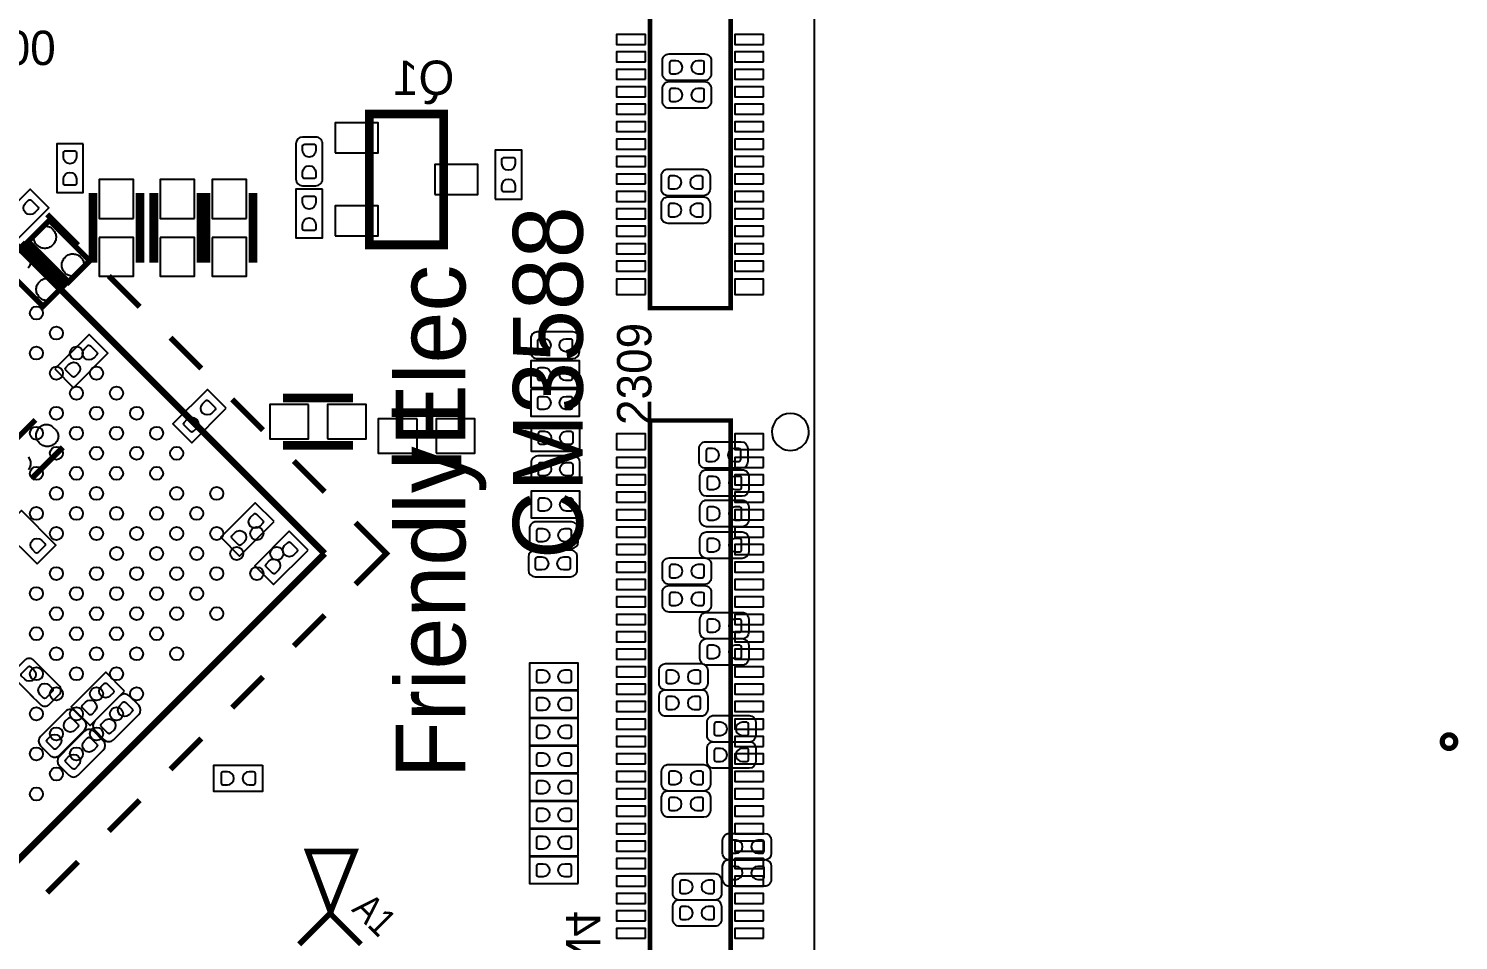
# Model space of a CAD drawing. Extents: x 0 to 69.8, y 0 to 65.
# Drawn here: x 36.97 to 69.77, y 22.01 to 42.92 of the extents above; entities that cross this region are included whole.
import ezdxf

# ---------------------------------------------------------------- set-up
doc = ezdxf.new("R2010")
doc.units = 0
for name, color, linetype in [('BG_OUTLINE', 254, 'CONTINUOUS'), ('PG_SILKSCREEN_BOTTOM', 12, 'CONTINUOUS'), ('PG_SILKSCREEN_TOP', 254, 'CONTINUOUS'), ('PIN_BOTTOM', 1, 'CONTINUOUS'), ('PIN_TOP', 110, 'CONTINUOUS')]:
    doc.layers.add(name, color=color, linetype=linetype)

msp = doc.modelspace()

# ---------------------------------------------------------------- linework, layer by layer
at = {"layer": 'BG_OUTLINE'}
msp.add_lwpolyline([(2.999994, 0), (51.999998, 0, 0.414213), (54.999992, 2.999994), (54.999992, 62.000003, 0.414213), (51.999998, 64.999997), (2.999994, 64.999997, 0.414213), (0, 62.000003), (0, 2.999994, 0.414212)], format="xyb", close=True, dxfattribs=at)
at = {"layer": 'PG_SILKSCREEN_BOTTOM'}
for points, const_width in [([(51.224993, 58.034606), (51.224993, 36.514608), (53.075002, 36.514608), (53.075002, 58.034606), (51.224993, 58.034606)], 0.1), ([(46.490204, 37.964999), (46.490204, 40.964993), (44.790182, 40.964993), (44.790182, 37.964999), (46.490204, 37.964999)], 0.2), ([(38.448996, 37.554002), (38.448996, 39.153998)], 0.2), ([(39.529004, 37.554002), (39.529004, 39.153998)], 0.2), ([(39.845996, 37.554002), (39.845996, 39.153998)], 0.2), ([(40.926004, 37.554002), (40.926004, 39.153998)], 0.2), ([(41.039796, 37.554002), (41.039796, 39.153998)], 0.2), ([(42.119804, 37.554002), (42.119804, 39.153998)], 0.2), ([(38.375311, 37.600687), (37.448998, 38.526999), (36.961801, 38.039802), (37.888113, 37.113489), (38.375311, 37.600687)], 0.127), ([(36.376864, 37.481739), (37.303202, 36.555401), (37.790399, 37.042598), (36.864061, 37.968936), (36.376864, 37.481739)], 0.127), ([(44.411798, 34.449004), (42.811802, 34.449004)], 0.2), ([(45.301002, 34.118804), (46.901024, 34.118804)], 0.2), ([(37.128907, 33.947532), (36.410468, 33.229093)], 0.127), ([(51.224993, 33.934603), (51.224993, 12.414606), (53.075002, 12.414606), (53.075002, 33.934603), (51.224993, 33.934603)], 0.1), ([(44.411798, 33.368996), (42.811802, 33.368996)], 0.2), ([(37.039093, 32.600468), (37.757532, 33.318907)], 0.127), ([(45.301002, 33.038796), (46.901024, 33.038796)], 0.2)]:
    msp.add_lwpolyline(points, dxfattribs=dict(at, const_width=const_width))
for points in [[(43.1038, 39.8018), (43.1038, 39.4716, 0.414195), (43.2562, 39.3192), (43.561, 39.3192, 0.414214), (43.7134, 39.4716), (43.7134, 40.2844, 0.414232), (43.561, 40.4368), (43.2562, 40.4368, 0.414213), (43.1038, 40.2844), (43.1038, 39.7002)], [(49.1236, 35.3568), (49.4538, 35.3568, 0.414204), (49.6062, 35.5092), (49.6062, 35.814, 0.414212), (49.4538, 35.9664), (48.641, 35.9664, 0.414223), (48.4886, 35.814), (48.4886, 35.5092, 0.414215), (48.641, 35.3568), (49.2252, 35.3568)], [(49.135462, 32.514134), (49.465662, 32.514134, 0.414213), (49.618062, 32.666534), (49.618062, 32.971334, 0.414194), (49.465662, 33.123734), (48.652862, 33.123734, 0.414214), (48.500462, 32.971334), (48.500462, 32.666534, 0.414233), (48.652862, 32.514134), (49.237062, 32.514134)], [(49.097006, 31.001995), (49.427206, 31.001995, 0.4142), (49.579606, 31.154395), (49.579606, 31.459195, 0.414212), (49.427206, 31.611595), (48.614406, 31.611595, 0.414227), (48.462006, 31.459195), (48.462006, 31.154395, 0.414216), (48.614406, 31.001995), (49.198606, 31.001995)], [(49.0728, 30.353), (49.403, 30.353, 0.414227), (49.5554, 30.5054), (49.5554, 30.8102, 0.414223), (49.403, 30.9626), (48.5902, 30.9626, 0.4142), (48.4378, 30.8102), (48.4378, 30.5054, 0.414204), (48.5902, 30.353), (49.1744, 30.353)], [(37.005412, 27.661794), (37.238788, 27.428292, 0.414329), (37.454408, 27.428292), (37.669902, 27.643811, 0.414217), (37.669902, 27.859406), (37.095201, 28.434106, 0.414348), (36.879606, 28.434106), (36.664113, 28.218613, 0.414287), (36.664113, 28.003094), (37.077193, 27.589988)], [(39.2652, 26.956588), (39.498702, 27.19009, 0.414166), (39.498702, 27.405609), (39.283208, 27.621103, 0.414391), (39.067588, 27.621103), (38.492913, 27.046403, 0.414189), (38.492913, 26.830909), (38.708406, 26.61539, 0.414286), (38.9239, 26.61539), (39.337005, 27.028394)], [(37.481789, 26.92461), (37.248313, 26.691107, 0.414192), (37.248313, 26.475588), (37.463806, 26.260095, 0.414341), (37.679401, 26.260095), (38.254102, 26.834795, 0.414163), (38.254102, 27.050289), (38.038608, 27.265808, 0.41437), (37.823089, 27.265808), (37.410009, 26.852804)], [(37.913589, 26.46741), (37.680113, 26.233907, 0.414192), (37.680113, 26.018388), (37.895606, 25.802895, 0.414341), (38.111201, 25.802895), (38.685902, 26.377595, 0.414163), (38.685902, 26.593089), (38.470408, 26.808608, 0.41437), (38.254889, 26.808608), (37.841809, 26.395604)]]:
    msp.add_lwpolyline(points, format="xyb", dxfattribs=at)
for points in [[(38.227, 40.2844), (37.6174, 40.2844), (37.6174, 39.1668), (38.227, 39.1668), (38.227, 40.2844)], [(47.6758, 39.0144), (48.2854, 39.0144), (48.2854, 40.132), (47.6758, 40.132), (47.6758, 39.0144)], [(36.219333, 38.453797), (36.650397, 38.022733), (37.440667, 38.813003), (37.009603, 39.244067), (36.219333, 38.453797)], [(43.7134, 39.243), (43.1038, 39.243), (43.1038, 38.1254), (43.7134, 38.1254), (43.7134, 39.243)], [(37.57229, 35.117608), (38.003404, 34.686494), (38.793699, 35.47679), (38.362611, 35.907904), (37.57229, 35.117608)], [(49.6062, 34.6964), (49.6062, 35.306), (48.4886, 35.306), (48.4886, 34.6964), (49.6062, 34.6964)], [(41.504743, 34.215578), (41.073654, 34.646692), (40.283333, 33.856397), (40.714447, 33.425282), (41.504743, 34.215578)], [(48.490454, 34.64372), (48.490454, 34.03412), (49.608054, 34.03412), (49.608054, 34.64372), (48.490454, 34.64372)], [(48.500462, 33.843722), (48.500462, 33.234122), (49.618062, 33.234122), (49.618062, 33.843722), (48.500462, 33.843722)], [(49.618062, 31.704128), (49.618062, 32.313728), (48.500462, 32.313728), (48.500462, 31.704128), (49.618062, 31.704128)], [(37.168811, 30.647894), (37.599899, 31.079008), (36.809604, 31.869202), (36.378591, 31.43819), (37.168811, 30.647894)], [(42.603699, 31.61599), (42.172611, 32.047104), (41.38229, 31.256808), (41.813404, 30.825694), (42.603699, 31.61599)], [(43.384292, 30.964378), (42.953203, 31.395492), (42.162882, 30.605197), (42.593997, 30.174082), (43.384292, 30.964378)], [(49.5808, 27.7622), (49.5808, 28.3718), (48.4632, 28.3718), (48.4632, 27.7622), (49.5808, 27.7622)], [(39.174699, 27.72979), (38.743712, 28.160904), (37.953391, 27.370608), (38.384404, 26.939494), (39.174699, 27.72979)], [(49.5808, 27.1272), (49.5808, 27.7368), (48.4632, 27.7368), (48.4632, 27.1272), (49.5808, 27.1272)], [(49.5808, 26.4922), (49.5808, 27.1018), (48.4632, 27.1018), (48.4632, 26.4922), (49.5808, 26.4922)], [(49.5808, 25.8572), (49.5808, 26.4668), (48.4632, 26.4668), (48.4632, 25.8572), (49.5808, 25.8572)], [(49.5808, 25.2222), (49.5808, 25.8318), (48.4632, 25.8318), (48.4632, 25.2222), (49.5808, 25.2222)], [(49.5808, 24.5872), (49.5808, 25.1968), (48.4632, 25.1968), (48.4632, 24.5872), (49.5808, 24.5872)], [(49.5808, 23.9522), (49.5808, 24.5618), (48.4632, 24.5618), (48.4632, 23.9522), (49.5808, 23.9522)], [(49.5808, 23.3172), (49.5808, 23.9268), (48.4632, 23.9268), (48.4632, 23.3172), (49.5808, 23.3172)]]:
    msp.add_lwpolyline(points, dxfattribs=at)
msp.add_lwpolyline([(54.869309, 33.674609, 1), (54.020691, 33.674591, 1)], format="xyb", close=True, dxfattribs=at)
at = {"layer": 'PG_SILKSCREEN_BOTTOM', "const_width": 0.119888}
msp.add_lwpolyline([(69.705804, 26.571397, 1.000023), (69.394756, 26.571448, 0.999977), (69.705804, 26.571397)], format="xyb", dxfattribs=at)
at = {"layer": 'PG_SILKSCREEN_TOP'}
for points, const_width in [([(27.499996, 47.149004), (43.763413, 30.885511)], 0.150089), ([(38.106604, 37.956592), (37.399493, 38.663702)], 0.127), ([(39.5208, 36.542396), (38.813689, 37.249506)], 0.127), ([(40.934996, 35.1282), (40.22791, 35.835311)], 0.127), ([(42.349191, 33.713903), (41.642106, 34.421089)], 0.127), ([(43.763413, 32.299707), (43.056302, 33.006792)], 0.127), ([(44.470498, 31.592596), (45.177608, 30.885511), (44.470498, 30.1784)], 0.127), ([(43.763413, 30.885511), (27.499996, 14.622094)], 0.150089), ([(43.763413, 29.47129), (43.056302, 28.764205)], 0.127), ([(42.349191, 28.057094), (41.642106, 27.350009)], 0.127), ([(40.934996, 26.642898), (40.22791, 25.935788)], 0.127), ([(39.5208, 25.228702), (38.813689, 24.521592)], 0.127), ([(43.887695, 22.630638), (44.454699, 24.051844), (43.377002, 24.051844), (43.915889, 22.615042)], 0.127), ([(38.106604, 23.814405), (37.399493, 23.107396)], 0.127), ([(44.594704, 21.923553), (43.887695, 22.630638), (43.18061, 21.923553)], 0.127)]:
    msp.add_lwpolyline(points, dxfattribs=dict(at, const_width=const_width))
for points in [[(52.146048, 42.341902), (52.476248, 42.341902, -0.414214), (52.628648, 42.189502), (52.628648, 41.884702, -0.414214), (52.476248, 41.732302), (51.663448, 41.732302, -0.414214), (51.511048, 41.884702), (51.511048, 42.189502, -0.414214), (51.663448, 42.341902), (52.247648, 42.341902)], [(52.146048, 41.706902), (52.476248, 41.706902, -0.414196), (52.628648, 41.554502), (52.628648, 41.249702, -0.414226), (52.476248, 41.097302), (51.663448, 41.097302, -0.414231), (51.511048, 41.249702), (51.511048, 41.554502, -0.414202), (51.663448, 41.706902), (52.247648, 41.706902)], [(52.120673, 39.700302), (52.450873, 39.700302, -0.414182), (52.603273, 39.547902), (52.603273, 39.243102, -0.414214), (52.450873, 39.090702), (51.638073, 39.090702, -0.414245), (51.485673, 39.243102), (51.485673, 39.547902, -0.414214), (51.638073, 39.700302), (52.222273, 39.700302)], [(52.120673, 39.065302), (52.450873, 39.065302, -0.41421), (52.603273, 38.912902), (52.603273, 38.608102, -0.414186), (52.450873, 38.455702), (51.638073, 38.455702, -0.414217), (51.485673, 38.608102), (51.485673, 38.912902, -0.414241), (51.638073, 39.065302), (52.222273, 39.065302)], [(52.98661, 33.449209), (53.31681, 33.449209, -0.414189), (53.46921, 33.296809), (53.46921, 32.992009, -0.414213), (53.31681, 32.839609), (52.50401, 32.839609, -0.414238), (52.35161, 32.992009), (52.35161, 33.296809, -0.414214), (52.50401, 33.449209), (53.08821, 33.449209)], [(53.0066, 32.808393), (53.3368, 32.808393, -0.414224), (53.4892, 32.655993), (53.4892, 32.351193, -0.414205), (53.3368, 32.198793), (52.524, 32.198793, -0.414204), (52.3716, 32.351193), (52.3716, 32.655993, -0.414223), (52.524, 32.808393), (53.1082, 32.808393)], [(53.0066, 32.108394), (53.3368, 32.108394, -0.414222), (53.4892, 31.955994), (53.4892, 31.651194, -0.414206), (53.3368, 31.498794), (52.524, 31.498794, -0.414205), (52.3716, 31.651194), (52.3716, 31.955994, -0.414221), (52.524, 32.108394), (53.1082, 32.108394)], [(53.0066, 31.381395), (53.3368, 31.381395, -0.41422), (53.4892, 31.228995), (53.4892, 30.924195, -0.414208), (53.3368, 30.771795), (52.524, 30.771795, -0.414207), (52.3716, 30.924195), (52.3716, 31.228995, -0.414219), (52.524, 31.381395), (53.1082, 31.381395)], [(52.146048, 30.784902), (52.476248, 30.784902, -0.414218), (52.628648, 30.632502), (52.628648, 30.327702, -0.41421), (52.476248, 30.175302), (51.663448, 30.175302, -0.414209), (51.511048, 30.327702), (51.511048, 30.632502, -0.414217), (51.663448, 30.784902), (52.247648, 30.784902)], [(52.146048, 30.149902), (52.476248, 30.149902, -0.414217), (52.628648, 29.997502), (52.628648, 29.692702, -0.414212), (52.476248, 29.540302), (51.663448, 29.540302, -0.41421), (51.511048, 29.692702), (51.511048, 29.997502, -0.414216), (51.663448, 30.149902), (52.247648, 30.149902)], [(53.0066, 29.535399), (53.3368, 29.535399, -0.414215), (53.4892, 29.382999), (53.4892, 29.078199, -0.414213), (53.3368, 28.925799), (52.524, 28.925799, -0.414212), (52.3716, 29.078199), (52.3716, 29.382999, -0.414214), (52.524, 29.535399), (53.1082, 29.535399)], [(53.0066, 28.935401), (53.3368, 28.935401, -0.414213), (53.4892, 28.783001), (53.4892, 28.478201, -0.414215), (53.3368, 28.325801), (52.524, 28.325801, -0.414214), (52.3716, 28.478201), (52.3716, 28.783001, -0.414212), (52.524, 28.935401), (53.1082, 28.935401)], [(52.0668, 28.362402), (52.397, 28.362402, -0.414212), (52.5494, 28.210002), (52.5494, 27.905202, -0.414217), (52.397, 27.752802), (51.5842, 27.752802, -0.414216), (51.4318, 27.905202), (51.4318, 28.210002, -0.41421), (51.5842, 28.362402), (52.1684, 28.362402)], [(52.0668, 27.762403), (52.397, 27.762403, -0.41421), (52.5494, 27.610003), (52.5494, 27.305203, -0.414218), (52.397, 27.152803), (51.5842, 27.152803, -0.414217), (51.4318, 27.305203), (51.4318, 27.610003, -0.414209), (51.5842, 27.762403), (52.1684, 27.762403)], [(53.169007, 27.170202), (53.499207, 27.170202, -0.414202), (53.651607, 27.017802), (53.651607, 26.713002, -0.414207), (53.499207, 26.560602), (52.686407, 26.560602, -0.414226), (52.534007, 26.713002), (52.534007, 27.017802, -0.41422), (52.686407, 27.170202), (53.270607, 27.170202)], [(53.169007, 26.570203), (53.499207, 26.570203, -0.4142), (53.651607, 26.417803), (53.651607, 26.113003, -0.414209), (53.499207, 25.960603), (52.686407, 25.960603, -0.414227), (52.534007, 26.113003), (52.534007, 26.417803, -0.414218), (52.686407, 26.570203), (53.270607, 26.570203)], [(52.127607, 26.046405), (52.457807, 26.046405, -0.414198), (52.610207, 25.894005), (52.610207, 25.589205, -0.41421), (52.457807, 25.436805), (51.645007, 25.436805, -0.414229), (51.492607, 25.589205), (51.492607, 25.894005, -0.414217), (51.645007, 26.046405), (52.229207, 26.046405)], [(52.127607, 25.446406), (52.457807, 25.446406, -0.414197), (52.610207, 25.294006), (52.610207, 24.989206, -0.414212), (52.457807, 24.836806), (51.645007, 24.836806, -0.41423), (51.492607, 24.989206), (51.492607, 25.294006, -0.414215), (51.645007, 25.446406), (52.229207, 25.446406)], [(53.524607, 24.465407), (53.854807, 24.465407, -0.414195), (54.007207, 24.313007), (54.007207, 24.008207, -0.414213), (53.854807, 23.855807), (53.042007, 23.855807, -0.414232), (52.889607, 24.008207), (52.889607, 24.313007, -0.414214), (53.042007, 24.465407), (53.626207, 24.465407)], [(53.524607, 23.865408), (53.854807, 23.865408, -0.414194), (54.007207, 23.713008), (54.007207, 23.408208, -0.414215), (53.854807, 23.255808), (53.042007, 23.255808, -0.414233), (52.889607, 23.408208), (52.889607, 23.713008, -0.414212), (53.042007, 23.865408), (53.626207, 23.865408)], [(52.381607, 23.54641), (52.711807, 23.54641, -0.414192), (52.864207, 23.39401), (52.864207, 23.08921, -0.414217), (52.711807, 22.93681), (51.899007, 22.93681, -0.414235), (51.746607, 23.08921), (51.746607, 23.39401, -0.41421), (51.899007, 23.54641), (52.483207, 23.54641)], [(52.381607, 22.946411), (52.711807, 22.946411, -0.414191), (52.864207, 22.794011), (52.864207, 22.489211, -0.414218), (52.711807, 22.336811), (51.899007, 22.336811, -0.414237), (51.746607, 22.489211), (51.746607, 22.794011, -0.414209), (51.899007, 22.946411), (52.483207, 22.946411)]]:
    msp.add_lwpolyline(points, format="xyb", dxfattribs=at)
msp.add_lwpolyline([(42.34053, 26.03434), (42.34053, 25.42474), (41.22293, 25.42474), (41.22293, 26.03434), (42.34053, 26.03434)], dxfattribs=at)
at = {"layer": 'PIN_BOTTOM'}
for points in [[(51.120218, 42.560316), (51.120218, 42.788916), (50.459818, 42.788916), (50.459818, 42.560316)], [(53.830195, 42.560316), (53.830195, 42.788916), (53.169795, 42.788916), (53.169795, 42.560316)], [(51.120218, 42.160317), (51.120218, 42.388917), (50.459818, 42.388917), (50.459818, 42.160317)], [(53.830195, 42.160317), (53.830195, 42.388917), (53.169795, 42.388917), (53.169795, 42.160317)], [(51.120218, 41.760318), (51.120218, 41.988918), (50.459818, 41.988918), (50.459818, 41.760318)], [(53.830195, 41.760318), (53.830195, 41.988918), (53.169795, 41.988918), (53.169795, 41.760318)], [(51.120218, 41.360319), (51.120218, 41.588919), (50.459818, 41.588919), (50.459818, 41.360319)], [(53.830195, 41.360319), (53.830195, 41.588919), (53.169795, 41.588919), (53.169795, 41.360319)], [(51.120218, 40.960319), (51.120218, 41.188919), (50.459818, 41.188919), (50.459818, 40.960319)], [(53.830195, 40.960319), (53.830195, 41.188919), (53.169795, 41.188919), (53.169795, 40.960319)], [(44.001893, 40.074596), (44.992493, 40.074596), (44.992493, 40.760396), (44.001893, 40.760396)], [(51.120218, 40.560295), (51.120218, 40.788895), (50.459818, 40.788895), (50.459818, 40.560295)], [(53.830195, 40.560295), (53.830195, 40.788895), (53.169795, 40.788895), (53.169795, 40.560295)], [(51.120218, 40.160296), (51.120218, 40.388896), (50.459818, 40.388896), (50.459818, 40.160296)], [(53.830195, 40.160296), (53.830195, 40.388896), (53.169795, 40.388896), (53.169795, 40.160296)], [(46.287893, 39.122096), (47.278493, 39.122096), (47.278493, 39.807896), (46.287893, 39.807896)], [(51.120218, 39.760296), (51.120218, 39.988896), (50.459818, 39.988896), (50.459818, 39.760296)], [(53.830195, 39.760296), (53.830195, 39.988896), (53.169795, 39.988896), (53.169795, 39.760296)], [(39.3827, 38.5715), (39.3827, 39.4605), (38.5953, 39.4605), (38.5953, 38.5715)], [(40.7797, 38.5715), (40.7797, 39.4605), (39.9923, 39.4605), (39.9923, 38.5715)], [(41.9735, 38.5715), (41.9735, 39.4605), (41.1861, 39.4605), (41.1861, 38.5715)], [(51.120218, 39.360297), (51.120218, 39.588897), (50.459818, 39.588897), (50.459818, 39.360297)], [(53.830195, 39.360297), (53.830195, 39.588897), (53.169795, 39.588897), (53.169795, 39.360297)], [(51.120218, 38.960298), (51.120218, 39.188898), (50.459818, 39.188898), (50.459818, 38.960298)], [(53.830195, 38.960298), (53.830195, 39.188898), (53.169795, 39.188898), (53.169795, 38.960298)], [(44.001893, 38.169596), (44.992493, 38.169596), (44.992493, 38.855396), (44.001893, 38.855396)], [(51.120218, 38.560299), (51.120218, 38.788899), (50.459818, 38.788899), (50.459818, 38.560299)], [(53.830195, 38.560299), (53.830195, 38.788899), (53.169795, 38.788899), (53.169795, 38.560299)], [(37.506427, 38.341173), (37.524385, 38.325044), (37.540362, 38.307213), (37.555068, 38.288265), (37.568073, 38.267767), (37.578741, 38.246202), (37.587733, 38.223927), (37.594591, 38.20094), (37.599493, 38.177394), (37.602008, 38.15334), (37.602744, 38.129312), (37.60089, 38.105258), (37.596928, 38.081534), (37.588876, 38.057328), (37.578462, 38.033935), (37.565838, 38.011659), (37.551538, 37.990424), (37.535129, 37.970917), (37.517146, 37.952959), (37.497639, 37.936551), (37.476379, 37.9222), (37.45418, 37.909627), (37.430761, 37.899238), (37.40658, 37.891161), (37.383034, 37.886716), (37.359133, 37.884303), (37.335079, 37.884303), (37.311051, 37.886843), (37.287505, 37.891314), (37.264315, 37.898375), (37.242039, 37.907341), (37.220906, 37.918466), (37.200738, 37.931674), (37.182069, 37.946813), (37.164823, 37.963653), (37.149202, 37.978994), (37.135537, 37.995885), (37.123522, 38.01397), (37.113616, 38.033223), (37.105692, 38.053747), (37.099977, 38.0746), (37.096573, 38.095936), (37.095303, 38.117602), (37.09637, 38.139573), (37.099773, 38.160935), (37.105361, 38.181915), (37.113058, 38.20221), (37.122964, 38.221717), (37.134978, 38.239979), (37.148694, 38.256794), (37.231142, 38.339268), (37.247601, 38.352908), (37.265788, 38.364566), (37.284939, 38.374396), (37.304904, 38.382194), (37.325757, 38.387909), (37.34689, 38.391516), (37.368251, 38.392786), (37.389816, 38.391744), (37.41105, 38.388468), (37.431904, 38.383032), (37.452198, 38.375742), (37.47135, 38.366192), (37.489511, 38.354533)], [(51.120218, 38.1603), (51.120218, 38.3889), (50.459818, 38.3889), (50.459818, 38.1603)], [(53.830195, 38.1603), (53.830195, 38.3889), (53.169795, 38.3889), (53.169795, 38.1603)], [(38.5953, 38.1365), (38.5953, 37.2475), (39.3827, 37.2475), (39.3827, 38.1365)], [(39.9923, 38.1365), (39.9923, 37.2475), (40.7797, 37.2475), (40.7797, 38.1365)], [(41.1861, 38.1365), (41.1861, 37.2475), (41.9735, 37.2475), (41.9735, 38.1365)], [(37.829973, 37.300027), (37.812015, 37.316156), (37.796038, 37.333987), (37.781332, 37.352935), (37.768327, 37.373433), (37.757659, 37.394998), (37.748667, 37.417273), (37.741809, 37.44026), (37.736907, 37.463806), (37.734392, 37.48786), (37.733656, 37.511888), (37.73551, 37.535942), (37.739472, 37.559666), (37.747524, 37.583872), (37.757938, 37.607265), (37.770562, 37.629541), (37.784862, 37.650776), (37.801271, 37.670283), (37.819254, 37.688241), (37.838761, 37.704649), (37.860021, 37.719), (37.88222, 37.731573), (37.905639, 37.741962), (37.92982, 37.750039), (37.953366, 37.754484), (37.977267, 37.756897), (38.001321, 37.756897), (38.025349, 37.754357), (38.048895, 37.749886), (38.072085, 37.742825), (38.094361, 37.733859), (38.115494, 37.722734), (38.135662, 37.709526), (38.154331, 37.694387), (38.171577, 37.677547), (38.187198, 37.662206), (38.200863, 37.645315), (38.212878, 37.62723), (38.222784, 37.607977), (38.230708, 37.587453), (38.236423, 37.5666), (38.239827, 37.545264), (38.241097, 37.523598), (38.24003, 37.501627), (38.236627, 37.480265), (38.231039, 37.459285), (38.223342, 37.43899), (38.213436, 37.419483), (38.201422, 37.401221), (38.187706, 37.384406), (38.105258, 37.301932), (38.088799, 37.288292), (38.070612, 37.276634), (38.051461, 37.266804), (38.031496, 37.259006), (38.010643, 37.253291), (37.98951, 37.249684), (37.968149, 37.248414), (37.946584, 37.249456), (37.92535, 37.252732), (37.904496, 37.258168), (37.884202, 37.265458), (37.86505, 37.275008), (37.846889, 37.286667)], [(51.120218, 37.7603), (51.120218, 37.9889), (50.459818, 37.9889), (50.459818, 37.7603)], [(53.830195, 37.7603), (53.830195, 37.9889), (53.169795, 37.9889), (53.169795, 37.7603)], [(51.120218, 37.360301), (51.120218, 37.588901), (50.459818, 37.588901), (50.459818, 37.360301)], [(53.830195, 37.360301), (53.830195, 37.588901), (53.169795, 37.588901), (53.169795, 37.360301)], [(37.245773, 36.741227), (37.227815, 36.757356), (37.211838, 36.775187), (37.197132, 36.794135), (37.184127, 36.814633), (37.173459, 36.836198), (37.164467, 36.858473), (37.157609, 36.88146), (37.152707, 36.905006), (37.150192, 36.92906), (37.149456, 36.953088), (37.15131, 36.977142), (37.155272, 37.000866), (37.163324, 37.025072), (37.173738, 37.048465), (37.186362, 37.070741), (37.200662, 37.091976), (37.217071, 37.111483), (37.235054, 37.129441), (37.254561, 37.145849), (37.275821, 37.1602), (37.29802, 37.172773), (37.321439, 37.183162), (37.34562, 37.191239), (37.369166, 37.195684), (37.393067, 37.198097), (37.417121, 37.198097), (37.441149, 37.195557), (37.464695, 37.191086), (37.487885, 37.184025), (37.510161, 37.175059), (37.531294, 37.163934), (37.551462, 37.150726), (37.570131, 37.135587), (37.587377, 37.118747), (37.602998, 37.103406), (37.616663, 37.086515), (37.628678, 37.06843), (37.638584, 37.049177), (37.646508, 37.028653), (37.652223, 37.0078), (37.655627, 36.986464), (37.656897, 36.964798), (37.65583, 36.942827), (37.652427, 36.921465), (37.646839, 36.900485), (37.639142, 36.88019), (37.629236, 36.860683), (37.617222, 36.842421), (37.603506, 36.825606), (37.521058, 36.743132), (37.504599, 36.729492), (37.486412, 36.717834), (37.467261, 36.708004), (37.447296, 36.700206), (37.426443, 36.694491), (37.40531, 36.690884), (37.383949, 36.689614), (37.362384, 36.690656), (37.34115, 36.693932), (37.320296, 36.699368), (37.300002, 36.706658), (37.28085, 36.716208), (37.262689, 36.727867)], [(51.120218, 36.821796), (51.120218, 37.177396), (50.459818, 37.177396), (50.459818, 36.821796)], [(53.830195, 36.821796), (53.830195, 37.177396), (53.169795, 37.177396), (53.169795, 36.821796)], [(43.3943, 34.3027), (42.5053, 34.3027), (42.5053, 33.5153), (43.3943, 33.5153)], [(43.8293, 33.5153), (44.7183, 33.5153), (44.7183, 34.3027), (43.8293, 34.3027)], [(37.604573, 33.435773), (37.588444, 33.417815), (37.570613, 33.401838), (37.551665, 33.387132), (37.531167, 33.374127), (37.509602, 33.363459), (37.487327, 33.354467), (37.46434, 33.347609), (37.440794, 33.342707), (37.41674, 33.340192), (37.392712, 33.339456), (37.368658, 33.34131), (37.344934, 33.345272), (37.320728, 33.353324), (37.297335, 33.363738), (37.275059, 33.376362), (37.253824, 33.390662), (37.234317, 33.407071), (37.216359, 33.425054), (37.199951, 33.444561), (37.1856, 33.465821), (37.173027, 33.48802), (37.162638, 33.511439), (37.154561, 33.53562), (37.150116, 33.559166), (37.147703, 33.583067), (37.147703, 33.607121), (37.150243, 33.631149), (37.154714, 33.654695), (37.161775, 33.677885), (37.170741, 33.700161), (37.181866, 33.721294), (37.195074, 33.741462), (37.210213, 33.760131), (37.227053, 33.777377), (37.242394, 33.792998), (37.259285, 33.806663), (37.27737, 33.818678), (37.296623, 33.828584), (37.317147, 33.836508), (37.338, 33.842223), (37.359336, 33.845627), (37.381002, 33.846897), (37.402973, 33.84583), (37.424335, 33.842427), (37.445315, 33.836839), (37.46561, 33.829142), (37.485117, 33.819236), (37.503379, 33.807222), (37.520194, 33.793506), (37.602668, 33.711058), (37.616308, 33.694599), (37.627966, 33.676412), (37.637796, 33.657261), (37.645594, 33.637296), (37.651309, 33.616443), (37.654916, 33.59531), (37.656186, 33.573949), (37.655144, 33.552384), (37.651868, 33.53115), (37.646432, 33.510296), (37.639142, 33.490002), (37.629592, 33.47085), (37.617933, 33.452689)], [(45.883525, 33.9725), (44.994525, 33.9725), (44.994525, 33.1851), (45.883525, 33.1851)], [(46.318526, 33.1851), (47.207526, 33.1851), (47.207526, 33.9725), (46.318526, 33.9725)], [(51.120218, 33.271816), (51.120218, 33.627416), (50.459818, 33.627416), (50.459818, 33.271816)], [(53.830195, 33.271816), (53.830195, 33.627416), (53.169795, 33.627416), (53.169795, 33.271816)], [(51.120218, 32.86031), (51.120218, 33.08891), (50.459818, 33.08891), (50.459818, 32.86031)], [(53.830195, 32.86031), (53.830195, 33.08891), (53.169795, 33.08891), (53.169795, 32.86031)], [(51.120218, 32.460311), (51.120218, 32.688911), (50.459818, 32.688911), (50.459818, 32.460311)], [(53.830195, 32.460311), (53.830195, 32.688911), (53.169795, 32.688911), (53.169795, 32.460311)], [(51.120218, 32.060312), (51.120218, 32.288912), (50.459818, 32.288912), (50.459818, 32.060312)], [(53.830195, 32.060312), (53.830195, 32.288912), (53.169795, 32.288912), (53.169795, 32.060312)], [(51.120218, 31.660313), (51.120218, 31.888913), (50.459818, 31.888913), (50.459818, 31.660313)], [(53.830195, 31.660313), (53.830195, 31.888913), (53.169795, 31.888913), (53.169795, 31.660313)], [(51.120218, 31.260313), (51.120218, 31.488913), (50.459818, 31.488913), (50.459818, 31.260313)], [(53.830195, 31.260313), (53.830195, 31.488913), (53.169795, 31.488913), (53.169795, 31.260313)], [(51.120218, 30.860314), (51.120218, 31.088914), (50.459818, 31.088914), (50.459818, 30.860314)], [(53.830195, 30.860314), (53.830195, 31.088914), (53.169795, 31.088914), (53.169795, 30.860314)], [(51.120218, 30.460315), (51.120218, 30.688915), (50.459818, 30.688915), (50.459818, 30.460315)], [(53.830195, 30.460315), (53.830195, 30.688915), (53.169795, 30.688915), (53.169795, 30.460315)], [(51.120218, 30.060316), (51.120218, 30.288916), (50.459818, 30.288916), (50.459818, 30.060316)], [(53.830195, 30.060316), (53.830195, 30.288916), (53.169795, 30.288916), (53.169795, 30.060316)], [(51.120218, 29.660317), (51.120218, 29.888917), (50.459818, 29.888917), (50.459818, 29.660317)], [(53.830195, 29.660317), (53.830195, 29.888917), (53.169795, 29.888917), (53.169795, 29.660317)], [(51.120218, 29.260292), (51.120218, 29.488892), (50.459818, 29.488892), (50.459818, 29.260292)], [(53.830195, 29.260292), (53.830195, 29.488892), (53.169795, 29.488892), (53.169795, 29.260292)], [(51.120218, 28.860293), (51.120218, 29.088893), (50.459818, 29.088893), (50.459818, 28.860293)], [(53.830195, 28.860293), (53.830195, 29.088893), (53.169795, 29.088893), (53.169795, 28.860293)], [(51.120218, 28.460294), (51.120218, 28.688894), (50.459818, 28.688894), (50.459818, 28.460294)], [(53.830195, 28.460294), (53.830195, 28.688894), (53.169795, 28.688894), (53.169795, 28.460294)], [(51.120218, 28.060294), (51.120218, 28.288894), (50.459818, 28.288894), (50.459818, 28.060294)], [(53.830195, 28.060294), (53.830195, 28.288894), (53.169795, 28.288894), (53.169795, 28.060294)], [(51.120218, 27.660295), (51.120218, 27.888895), (50.459818, 27.888895), (50.459818, 27.660295)], [(53.830195, 27.660295), (53.830195, 27.888895), (53.169795, 27.888895), (53.169795, 27.660295)], [(51.120218, 27.260296), (51.120218, 27.488896), (50.459818, 27.488896), (50.459818, 27.260296)], [(53.830195, 27.260296), (53.830195, 27.488896), (53.169795, 27.488896), (53.169795, 27.260296)], [(51.120218, 26.860297), (51.120218, 27.088897), (50.459818, 27.088897), (50.459818, 26.860297)], [(53.830195, 26.860297), (53.830195, 27.088897), (53.169795, 27.088897), (53.169795, 26.860297)], [(51.120218, 26.460298), (51.120218, 26.688898), (50.459818, 26.688898), (50.459818, 26.460298)], [(53.830195, 26.460298), (53.830195, 26.688898), (53.169795, 26.688898), (53.169795, 26.460298)], [(51.120218, 26.060298), (51.120218, 26.288898), (50.459818, 26.288898), (50.459818, 26.060298)], [(53.830195, 26.060298), (53.830195, 26.288898), (53.169795, 26.288898), (53.169795, 26.060298)], [(51.120218, 25.660299), (51.120218, 25.888899), (50.459818, 25.888899), (50.459818, 25.660299)], [(53.830195, 25.660299), (53.830195, 25.888899), (53.169795, 25.888899), (53.169795, 25.660299)], [(51.120218, 25.2603), (51.120218, 25.4889), (50.459818, 25.4889), (50.459818, 25.2603)], [(53.830195, 25.2603), (53.830195, 25.4889), (53.169795, 25.4889), (53.169795, 25.2603)], [(51.120218, 24.860301), (51.120218, 25.088901), (50.459818, 25.088901), (50.459818, 24.860301)], [(53.830195, 24.860301), (53.830195, 25.088901), (53.169795, 25.088901), (53.169795, 24.860301)], [(51.120218, 24.460302), (51.120218, 24.688902), (50.459818, 24.688902), (50.459818, 24.460302)], [(53.830195, 24.460302), (53.830195, 24.688902), (53.169795, 24.688902), (53.169795, 24.460302)], [(51.120218, 24.060302), (51.120218, 24.288902), (50.459818, 24.288902), (50.459818, 24.060302)], [(53.830195, 24.060302), (53.830195, 24.288902), (53.169795, 24.288902), (53.169795, 24.060302)], [(51.120218, 23.660303), (51.120218, 23.888903), (50.459818, 23.888903), (50.459818, 23.660303)], [(53.830195, 23.660303), (53.830195, 23.888903), (53.169795, 23.888903), (53.169795, 23.660303)], [(51.120218, 23.260304), (51.120218, 23.488904), (50.459818, 23.488904), (50.459818, 23.260304)], [(53.830195, 23.260304), (53.830195, 23.488904), (53.169795, 23.488904), (53.169795, 23.260304)], [(51.120218, 22.860305), (51.120218, 23.088905), (50.459818, 23.088905), (50.459818, 22.860305)], [(53.830195, 22.860305), (53.830195, 23.088905), (53.169795, 23.088905), (53.169795, 22.860305)], [(51.120218, 22.460306), (51.120218, 22.688906), (50.459818, 22.688906), (50.459818, 22.460306)], [(53.830195, 22.460306), (53.830195, 22.688906), (53.169795, 22.688906), (53.169795, 22.460306)], [(51.120218, 22.060306), (51.120218, 22.288906), (50.459818, 22.288906), (50.459818, 22.060306)], [(53.830195, 22.060306), (53.830195, 22.288906), (53.169795, 22.288906), (53.169795, 22.060306)]]:
    msp.add_lwpolyline(points, close=True, dxfattribs=at)
for points in [[(37.772111, 39.97579), (37.772111, 40.07739, -0.376179), (37.8206, 40.119884), (38.0365, 40.119884, -0.366061), (38.072289, 40.07739), (38.072289, 39.97579, -0.999182)], [(43.258511, 40.12819), (43.258511, 40.22979, -0.376179), (43.307, 40.272284), (43.5229, 40.272284, -0.366061), (43.558689, 40.22979), (43.558689, 40.12819, -0.999182)], [(43.558689, 39.62781), (43.558689, 39.52621, -0.376179), (43.5102, 39.483716), (43.2943, 39.483716, -0.366061), (43.258511, 39.52621), (43.258511, 39.62781, -0.999182)], [(47.830511, 39.82339), (47.830511, 39.92499, -0.376179), (47.879, 39.967484), (48.0949, 39.967484, -0.366061), (48.130689, 39.92499), (48.130689, 39.82339, -0.999182)], [(38.072289, 39.47541), (38.072289, 39.37381, -0.376179), (38.0238, 39.331316), (37.8079, 39.331316, -0.366061), (37.772111, 39.37381), (37.772111, 39.47541, -0.999182)], [(48.130689, 39.32301), (48.130689, 39.22141, -0.376179), (48.0822, 39.178916), (47.8663, 39.178916, -0.366061), (47.830511, 39.22141), (47.830511, 39.32301, -0.999182)], [(43.258511, 38.93439), (43.258511, 39.03599, -0.376179), (43.307, 39.078484), (43.5229, 39.078484, -0.366061), (43.558689, 39.03599), (43.558689, 38.93439, -0.999182)], [(36.90079, 38.916458), (36.972646, 38.988289, -0.376089), (37.036959, 38.984047), (37.189639, 38.831393, -0.366021), (37.184889, 38.776046), (37.113058, 38.70419, -0.999197)], [(43.558689, 38.43401), (43.558689, 38.33241, -0.376179), (43.5102, 38.289916), (43.2943, 38.289916, -0.366061), (43.258511, 38.33241), (43.258511, 38.43401, -0.999182)], [(48.79721, 35.511511), (48.69561, 35.511511, -0.376179), (48.653116, 35.56), (48.653116, 35.7759, -0.366061), (48.69561, 35.811689), (48.79721, 35.811689, -0.999182)], [(49.29759, 35.811689), (49.39919, 35.811689, -0.376179), (49.441684, 35.7632), (49.441684, 35.5473, -0.366061), (49.39919, 35.511511), (49.29759, 35.511511, -0.999182)], [(38.253695, 35.580269), (38.325552, 35.6521, -0.376089), (38.389865, 35.647859), (38.542544, 35.495205, -0.366021), (38.537794, 35.439858), (38.465963, 35.368001, -0.999197)], [(38.112116, 35.014154), (38.040259, 34.942323, -0.376089), (37.975946, 34.946565), (37.823267, 35.099219, -0.366021), (37.828017, 35.154565), (37.899848, 35.226422, -0.999197)], [(48.79721, 34.851111), (48.69561, 34.851111, -0.376179), (48.653116, 34.8996), (48.653116, 35.1155, -0.366061), (48.69561, 35.151289), (48.79721, 35.151289, -0.999182)], [(49.29759, 35.151289), (49.39919, 35.151289, -0.376179), (49.441684, 35.1028), (49.441684, 34.8869, -0.366061), (49.39919, 34.851111), (49.29759, 34.851111, -0.999182)], [(48.799064, 34.188832), (48.697464, 34.188832, -0.376179), (48.65497, 34.23732), (48.65497, 34.45322, -0.366061), (48.697464, 34.489009), (48.799064, 34.489009, -0.999182)], [(49.299444, 34.489009), (49.401044, 34.489009, -0.376179), (49.443538, 34.44052), (49.443538, 34.22462, -0.366061), (49.401044, 34.188832), (49.299444, 34.188832, -0.999182)], [(40.964841, 34.319058), (41.036697, 34.390889, -0.376089), (41.10101, 34.386647), (41.253689, 34.233993, -0.366021), (41.24894, 34.178646), (41.177108, 34.10679, -0.999197)], [(40.823261, 33.752942), (40.751404, 33.681111, -0.376089), (40.687092, 33.685353), (40.534412, 33.838007, -0.366021), (40.539162, 33.893354), (40.610993, 33.96521, -0.999197)], [(48.809072, 33.388833), (48.707472, 33.388833, -0.376179), (48.664978, 33.437322), (48.664978, 33.653222, -0.366061), (48.707472, 33.689011), (48.809072, 33.689011, -0.999182)], [(49.309452, 33.689011), (49.411052, 33.689011, -0.376179), (49.453546, 33.640522), (49.453546, 33.424622, -0.366061), (49.411052, 33.388833), (49.309452, 33.388833, -0.999182)], [(48.809072, 32.668845), (48.707472, 32.668845, -0.376179), (48.664978, 32.717334), (48.664978, 32.933234, -0.366061), (48.707472, 32.969022), (48.809072, 32.969022, -0.999182)], [(49.309452, 32.969022), (49.411052, 32.969022, -0.376179), (49.453546, 32.920534), (49.453546, 32.704634, -0.366061), (49.411052, 32.668845), (49.309452, 32.668845, -0.999182)], [(48.809072, 31.858839), (48.707472, 31.858839, -0.376179), (48.664978, 31.907328), (48.664978, 32.123228, -0.366061), (48.707472, 32.159016), (48.809072, 32.159016, -0.999182)], [(49.309452, 32.159016), (49.411052, 32.159016, -0.376179), (49.453546, 32.110528), (49.453546, 31.894628, -0.366061), (49.411052, 31.858839), (49.309452, 31.858839, -0.999182)], [(42.063797, 31.719469), (42.135654, 31.7913, -0.376089), (42.199966, 31.787059), (42.352646, 31.634405, -0.366021), (42.347896, 31.579058), (42.276065, 31.507201, -0.999197)], [(37.272265, 31.187822), (37.344096, 31.115965, -0.376089), (37.339854, 31.051652), (37.1872, 30.898973, -0.366021), (37.131854, 30.903723), (37.059997, 30.975554, -0.999197)], [(41.922217, 31.153354), (41.850361, 31.081523, -0.376089), (41.786048, 31.085765), (41.633369, 31.238419, -0.366021), (41.638118, 31.293765), (41.70995, 31.365622, -0.999197)], [(48.770616, 31.156707), (48.669016, 31.156707, -0.376179), (48.626522, 31.205195), (48.626522, 31.421095, -0.366061), (48.669016, 31.456884), (48.770616, 31.456884, -0.999182)], [(49.270996, 31.456884), (49.372596, 31.456884, -0.376179), (49.41509, 31.408395), (49.41509, 31.192495, -0.366061), (49.372596, 31.156707), (49.270996, 31.156707, -0.999182)], [(42.84439, 31.067858), (42.916246, 31.139689, -0.376089), (42.980559, 31.135447), (43.133239, 30.982793, -0.366021), (43.128489, 30.927446), (43.056658, 30.85559, -0.999197)], [(42.70281, 30.501742), (42.630954, 30.429911, -0.376089), (42.566641, 30.434153), (42.413961, 30.586807, -0.366021), (42.418711, 30.642154), (42.490542, 30.71401, -0.999197)], [(48.74641, 30.507711), (48.64481, 30.507711, -0.376179), (48.602316, 30.5562), (48.602316, 30.7721, -0.366061), (48.64481, 30.807889), (48.74641, 30.807889, -0.999182)], [(49.24679, 30.807889), (49.34839, 30.807889, -0.376179), (49.390884, 30.7594), (49.390884, 30.5435, -0.366061), (49.34839, 30.507711), (49.24679, 30.507711, -0.999182)], [(36.88395, 28.002001), (36.812118, 28.073858, -0.376089), (36.81636, 28.138171), (36.969014, 28.29085, -0.366021), (37.024361, 28.2861), (37.096217, 28.214269, -0.999197)], [(48.77181, 27.916911), (48.67021, 27.916911, -0.376179), (48.627716, 27.9654), (48.627716, 28.1813, -0.366061), (48.67021, 28.217089), (48.77181, 28.217089, -0.999182)], [(49.27219, 28.217089), (49.37379, 28.217089, -0.376179), (49.416284, 28.1686), (49.416284, 27.9527, -0.366061), (49.37379, 27.916911), (49.27219, 27.916911, -0.999182)], [(37.450065, 27.860422), (37.521896, 27.788565, -0.376089), (37.517654, 27.724252), (37.365, 27.571573, -0.366021), (37.309654, 27.576323), (37.237797, 27.648154, -0.999197)], [(38.634899, 27.833168), (38.706755, 27.904999, -0.376089), (38.771068, 27.900757), (38.923747, 27.748103, -0.366021), (38.918998, 27.692756), (38.847166, 27.6209, -0.999197)], [(48.77181, 27.281911), (48.67021, 27.281911, -0.376179), (48.627716, 27.3304), (48.627716, 27.5463, -0.366061), (48.67021, 27.582089), (48.77181, 27.582089, -0.999182)], [(49.27219, 27.582089), (49.37379, 27.582089, -0.376179), (49.416284, 27.5336), (49.416284, 27.3177, -0.366061), (49.37379, 27.281911), (49.27219, 27.281911, -0.999182)], [(38.493319, 27.267052), (38.421462, 27.195221, -0.376089), (38.35715, 27.199463), (38.20447, 27.352117, -0.366021), (38.20922, 27.407464), (38.281051, 27.47932, -0.999197)], [(39.066597, 27.401266), (39.138454, 27.473097, -0.376089), (39.202766, 27.468855), (39.355446, 27.316201, -0.366021), (39.350696, 27.260855), (39.278865, 27.188998, -0.999197)], [(37.821997, 27.046047), (37.893854, 27.117878, -0.376089), (37.958166, 27.113636), (38.110846, 26.960982, -0.366021), (38.106096, 26.905636), (38.034265, 26.833779, -0.999197)], [(38.925017, 26.835151), (38.853161, 26.76332, -0.376089), (38.788848, 26.767561), (38.636169, 26.920215, -0.366021), (38.640918, 26.975562), (38.71275, 27.047419, -0.999197)], [(48.77181, 26.646911), (48.67021, 26.646911, -0.376179), (48.627716, 26.6954), (48.627716, 26.9113, -0.366061), (48.67021, 26.947089), (48.77181, 26.947089, -0.999182)], [(49.27219, 26.947089), (49.37379, 26.947089, -0.376179), (49.416284, 26.8986), (49.416284, 26.6827, -0.366061), (49.37379, 26.646911), (49.27219, 26.646911, -0.999182)], [(37.680417, 26.479932), (37.608561, 26.408101, -0.376089), (37.544248, 26.412342), (37.391569, 26.564996, -0.366021), (37.396318, 26.620343), (37.46815, 26.6922, -0.999197)], [(38.253797, 26.588847), (38.325654, 26.660678, -0.376089), (38.389966, 26.656436), (38.542646, 26.503782, -0.366021), (38.537896, 26.448436), (38.466065, 26.376579, -0.999197)], [(38.112217, 26.022732), (38.040361, 25.950901, -0.376089), (37.976048, 25.955142), (37.823369, 26.107796, -0.366021), (37.828118, 26.163143), (37.89995, 26.235, -0.999197)], [(48.77181, 26.011911), (48.67021, 26.011911, -0.376179), (48.627716, 26.0604), (48.627716, 26.2763, -0.366061), (48.67021, 26.312089), (48.77181, 26.312089, -0.999182)], [(49.27219, 26.312089), (49.37379, 26.312089, -0.376179), (49.416284, 26.2636), (49.416284, 26.0477, -0.366061), (49.37379, 26.011911), (49.27219, 26.011911, -0.999182)], [(48.77181, 25.376911), (48.67021, 25.376911, -0.376179), (48.627716, 25.4254), (48.627716, 25.6413, -0.366061), (48.67021, 25.677089), (48.77181, 25.677089, -0.999182)], [(49.27219, 25.677089), (49.37379, 25.677089, -0.376179), (49.416284, 25.6286), (49.416284, 25.4127, -0.366061), (49.37379, 25.376911), (49.27219, 25.376911, -0.999182)], [(48.77181, 24.741911), (48.67021, 24.741911, -0.376179), (48.627716, 24.7904), (48.627716, 25.0063, -0.366061), (48.67021, 25.042089), (48.77181, 25.042089, -0.999182)], [(49.27219, 25.042089), (49.37379, 25.042089, -0.376179), (49.416284, 24.9936), (49.416284, 24.7777, -0.366061), (49.37379, 24.741911), (49.27219, 24.741911, -0.999182)], [(48.77181, 24.106911), (48.67021, 24.106911, -0.376179), (48.627716, 24.1554), (48.627716, 24.3713, -0.366061), (48.67021, 24.407089), (48.77181, 24.407089, -0.999182)], [(49.27219, 24.407089), (49.37379, 24.407089, -0.376179), (49.416284, 24.3586), (49.416284, 24.1427, -0.366061), (49.37379, 24.106911), (49.27219, 24.106911, -0.999182)], [(48.77181, 23.471911), (48.67021, 23.471911, -0.376179), (48.627716, 23.5204), (48.627716, 23.7363, -0.366061), (48.67021, 23.772089), (48.77181, 23.772089, -0.999182)], [(49.27219, 23.772089), (49.37379, 23.772089, -0.376179), (49.416284, 23.7236), (49.416284, 23.5077, -0.366061), (49.37379, 23.471911), (49.27219, 23.471911, -0.999182)]]:
    msp.add_lwpolyline(points, format="xyb", close=True, dxfattribs=at)
for points in [[(36.970868, 37.729465), (36.983873, 37.708967), (36.994541, 37.687402), (37.003533, 37.665127), (37.010391, 37.64214), (37.015293, 37.618594), (37.017808, 37.59454), (37.018544, 37.570512), (37.01669, 37.546458), (37.012728, 37.522734), (37.004676, 37.498528), (36.994262, 37.475135), (36.981638, 37.452859), (36.967338, 37.431624)], [(36.968049, 33.103439), (36.9824, 33.082179), (36.994973, 33.05998), (37.005362, 33.036561), (37.013439, 33.01238), (37.017884, 32.988834), (37.020297, 32.964933), (37.020297, 32.940879), (37.017757, 32.916851), (37.013286, 32.893305), (37.006225, 32.870115), (36.997259, 32.847839), (36.986134, 32.826706), (36.972926, 32.806538)]]:
    msp.add_lwpolyline(points, dxfattribs=at)
at = {"layer": 'PIN_TOP'}
for points in [[(51.819658, 42.18719), (51.718058, 42.18719, 0.376179), (51.675563, 42.138702), (51.675563, 41.922802, 0.366061), (51.718058, 41.887013), (51.819658, 41.887013, 0.999182)], [(52.320038, 41.887013), (52.421638, 41.887013, 0.376179), (52.464132, 41.935502), (52.464132, 42.151402, 0.366061), (52.421638, 42.18719), (52.320038, 42.18719, 0.999182)], [(51.819658, 41.55219), (51.718058, 41.55219, 0.376179), (51.675563, 41.503702), (51.675563, 41.287802, 0.366061), (51.718058, 41.252013), (51.819658, 41.252013, 0.999182)], [(52.320038, 41.252013), (52.421638, 41.252013, 0.376179), (52.464132, 41.300502), (52.464132, 41.516402, 0.366061), (52.421638, 41.55219), (52.320038, 41.55219, 0.999182)], [(51.794283, 39.54559), (51.692683, 39.54559, 0.376179), (51.650189, 39.497102), (51.650189, 39.281202, 0.366061), (51.692683, 39.245413), (51.794283, 39.245413, 0.999182)], [(52.294663, 39.245413), (52.396263, 39.245413, 0.376179), (52.438757, 39.293902), (52.438757, 39.509802, 0.366061), (52.396263, 39.54559), (52.294663, 39.54559, 0.999182)], [(51.794283, 38.91059), (51.692683, 38.91059, 0.376179), (51.650189, 38.862102), (51.650189, 38.646202, 0.366061), (51.692683, 38.610413), (51.794283, 38.610413, 0.999182)], [(52.294663, 38.610413), (52.396263, 38.610413, 0.376179), (52.438757, 38.658902), (52.438757, 38.874802, 0.366061), (52.396263, 38.91059), (52.294663, 38.91059, 0.999182)], [(52.66022, 33.294498), (52.55862, 33.294498, 0.376179), (52.516126, 33.246009), (52.516126, 33.030109, 0.366061), (52.55862, 32.994321), (52.66022, 32.994321, 0.999182)], [(53.1606, 32.994321), (53.2622, 32.994321, 0.376179), (53.304694, 33.042809), (53.304694, 33.258709, 0.366061), (53.2622, 33.294498), (53.1606, 33.294498, 0.999182)], [(52.68021, 32.653681), (52.57861, 32.653681, 0.376179), (52.536115, 32.605193), (52.536115, 32.389293, 0.366061), (52.57861, 32.353504), (52.68021, 32.353504, 0.999182)], [(53.18059, 32.353504), (53.28219, 32.353504, 0.376179), (53.324684, 32.401993), (53.324684, 32.617893, 0.366061), (53.28219, 32.653681), (53.18059, 32.653681, 0.999182)], [(52.68021, 31.953683), (52.57861, 31.953683, 0.376179), (52.536115, 31.905194), (52.536115, 31.689294, 0.366061), (52.57861, 31.653505), (52.68021, 31.653505, 0.999182)], [(53.18059, 31.653505), (53.28219, 31.653505, 0.376179), (53.324684, 31.701994), (53.324684, 31.917894, 0.366061), (53.28219, 31.953683), (53.18059, 31.953683, 0.999182)], [(52.68021, 31.226684), (52.57861, 31.226684, 0.376179), (52.536115, 31.178195), (52.536115, 30.962295, 0.366061), (52.57861, 30.926507), (52.68021, 30.926507, 0.999182)], [(53.18059, 30.926507), (53.28219, 30.926507, 0.376179), (53.324684, 30.974995), (53.324684, 31.190895, 0.366061), (53.28219, 31.226684), (53.18059, 31.226684, 0.999182)], [(51.819658, 30.63019), (51.718058, 30.63019, 0.376179), (51.675563, 30.581702), (51.675563, 30.365802, 0.366061), (51.718058, 30.330013), (51.819658, 30.330013, 0.999182)], [(52.320038, 30.330013), (52.421638, 30.330013, 0.376179), (52.464132, 30.378502), (52.464132, 30.594402, 0.366061), (52.421638, 30.63019), (52.320038, 30.63019, 0.999182)], [(51.819658, 29.99519), (51.718058, 29.99519, 0.376179), (51.675563, 29.946702), (51.675563, 29.730802, 0.366061), (51.718058, 29.695013), (51.819658, 29.695013, 0.999182)], [(52.320038, 29.695013), (52.421638, 29.695013, 0.376179), (52.464132, 29.743502), (52.464132, 29.959402, 0.366061), (52.421638, 29.99519), (52.320038, 29.99519, 0.999182)], [(52.68021, 29.380688), (52.57861, 29.380688, 0.376179), (52.536115, 29.332199), (52.536115, 29.116299, 0.366061), (52.57861, 29.080511), (52.68021, 29.080511, 0.999182)], [(53.18059, 29.080511), (53.28219, 29.080511, 0.376179), (53.324684, 29.128999), (53.324684, 29.344899, 0.366061), (53.28219, 29.380688), (53.18059, 29.380688, 0.999182)], [(52.68021, 28.780689), (52.57861, 28.780689, 0.376179), (52.536115, 28.732201), (52.536115, 28.516301, 0.366061), (52.57861, 28.480512), (52.68021, 28.480512, 0.999182)], [(53.18059, 28.480512), (53.28219, 28.480512, 0.376179), (53.324684, 28.529001), (53.324684, 28.744901, 0.366061), (53.28219, 28.780689), (53.18059, 28.780689, 0.999182)], [(51.74041, 28.207691), (51.63881, 28.207691, 0.376179), (51.596315, 28.159202), (51.596315, 27.943302, 0.366061), (51.63881, 27.907513), (51.74041, 27.907513, 0.999182)], [(52.24079, 27.907513), (52.34239, 27.907513, 0.376179), (52.384884, 27.956002), (52.384884, 28.171902, 0.366061), (52.34239, 28.207691), (52.24079, 28.207691, 0.999182)], [(51.74041, 27.607692), (51.63881, 27.607692, 0.376179), (51.596315, 27.559203), (51.596315, 27.343303, 0.366061), (51.63881, 27.307515), (51.74041, 27.307515, 0.999182)], [(52.24079, 27.307515), (52.34239, 27.307515, 0.376179), (52.384884, 27.356003), (52.384884, 27.571903, 0.366061), (52.34239, 27.607692), (52.24079, 27.607692, 0.999182)], [(52.842617, 27.015491), (52.741017, 27.015491, 0.376179), (52.698523, 26.967002), (52.698523, 26.751102, 0.366061), (52.741017, 26.715314), (52.842617, 26.715314, 0.999182)], [(53.342997, 26.715314), (53.444597, 26.715314, 0.376179), (53.487091, 26.763802), (53.487091, 26.979702, 0.366061), (53.444597, 27.015491), (53.342997, 27.015491, 0.999182)], [(52.842617, 26.415492), (52.741017, 26.415492, 0.376179), (52.698523, 26.367003), (52.698523, 26.151103, 0.366061), (52.741017, 26.115315), (52.842617, 26.115315, 0.999182)], [(53.342997, 26.115315), (53.444597, 26.115315, 0.376179), (53.487091, 26.163803), (53.487091, 26.379703, 0.366061), (53.444597, 26.415492), (53.342997, 26.415492, 0.999182)], [(41.53154, 25.879628), (41.42994, 25.879628, 0.376179), (41.387446, 25.83114), (41.387446, 25.61524, 0.366061), (41.42994, 25.579451), (41.53154, 25.579451, 0.999182)], [(42.03192, 25.579451), (42.13352, 25.579451, 0.376179), (42.176014, 25.62794), (42.176014, 25.84384, 0.366061), (42.13352, 25.879628), (42.03192, 25.879628, 0.999182)], [(51.801217, 25.891693), (51.699617, 25.891693, 0.376179), (51.657123, 25.843205), (51.657123, 25.627305, 0.366061), (51.699617, 25.591516), (51.801217, 25.591516, 0.999182)], [(52.301597, 25.591516), (52.403197, 25.591516, 0.376179), (52.445691, 25.640005), (52.445691, 25.855905, 0.366061), (52.403197, 25.891693), (52.301597, 25.891693, 0.999182)], [(51.801217, 25.291694), (51.699617, 25.291694, 0.376179), (51.657123, 25.243206), (51.657123, 25.027306, 0.366061), (51.699617, 24.991517), (51.801217, 24.991517, 0.999182)], [(52.301597, 24.991517), (52.403197, 24.991517, 0.376179), (52.445691, 25.040006), (52.445691, 25.255906, 0.366061), (52.403197, 25.291694), (52.301597, 25.291694, 0.999182)], [(53.198217, 24.310696), (53.096617, 24.310696, 0.376179), (53.054123, 24.262207), (53.054123, 24.046307, 0.366061), (53.096617, 24.010518), (53.198217, 24.010518, 0.999182)], [(53.698597, 24.010518), (53.800197, 24.010518, 0.376179), (53.842691, 24.059007), (53.842691, 24.274907, 0.366061), (53.800197, 24.310696), (53.698597, 24.310696, 0.999182)], [(53.198217, 23.710697), (53.096617, 23.710697, 0.376179), (53.054123, 23.662208), (53.054123, 23.446308, 0.366061), (53.096617, 23.41052), (53.198217, 23.41052, 0.999182)], [(53.698597, 23.41052), (53.800197, 23.41052, 0.376179), (53.842691, 23.459008), (53.842691, 23.674908, 0.366061), (53.800197, 23.710697), (53.698597, 23.710697, 0.999182)], [(52.055217, 23.391698), (51.953617, 23.391698, 0.376179), (51.911123, 23.34321), (51.911123, 23.12731, 0.366061), (51.953617, 23.091521), (52.055217, 23.091521, 0.999182)], [(52.555597, 23.091521), (52.657197, 23.091521, 0.376179), (52.699691, 23.14001), (52.699691, 23.35591, 0.366061), (52.657197, 23.391698), (52.555597, 23.391698, 0.999182)], [(52.055217, 22.791699), (51.953617, 22.791699, 0.376179), (51.911123, 22.743211), (51.911123, 22.527311, 0.366061), (51.953617, 22.491522), (52.055217, 22.491522, 0.999182)], [(52.555597, 22.491522), (52.657197, 22.491522, 0.376179), (52.699691, 22.540011), (52.699691, 22.755911, 0.366061), (52.657197, 22.791699), (52.555597, 22.791699, 0.999182)]]:
    msp.add_lwpolyline(points, format="xyb", close=True, dxfattribs=at)
for centre in [(37.151945, 36.400994), (37.611558, 35.941406), (37.151945, 35.481793), (38.071171, 35.481768), (37.611558, 35.022155), (38.530784, 35.022155), (38.071171, 34.562542), (38.990422, 34.562542), (37.611558, 34.102929), (38.530809, 34.102929), (39.45001, 34.102929), (37.15192, 33.643291), (38.071171, 33.643291), (38.990422, 33.643316), (39.909572, 33.643367), (37.611558, 33.183678), (38.530784, 33.183678), (39.449959, 33.183754), (40.369414, 33.183551), (37.152021, 32.724141), (38.071146, 32.724065), (38.990346, 32.724141), (39.909801, 32.723938), (37.611609, 32.264528), (38.530708, 32.264502), (40.369414, 32.264299), (41.288564, 32.264375), (37.151996, 31.804889), (38.071171, 31.804966), (38.990549, 31.804686), (39.909801, 31.804686), (40.828951, 31.804762), (37.611558, 31.345327), (38.531013, 31.345149), (39.450162, 31.345048), (40.369338, 31.345149), (41.288589, 31.345149), (42.207815, 31.345124), (38.990626, 30.885511), (39.909699, 30.885511), (40.828951, 30.885511), (41.748202, 30.885511), (42.667428, 30.885511), (37.611558, 30.425695), (38.531013, 30.425873), (39.450162, 30.425974), (40.369338, 30.425873), (41.288589, 30.425873), (42.207815, 30.425898), (37.151996, 29.966133), (38.071171, 29.966056), (38.990549, 29.966336), (39.909801, 29.966336), (40.828951, 29.96626), (37.611609, 29.506494), (38.530708, 29.50652), (39.450162, 29.506723), (40.369414, 29.506723), (41.288564, 29.506647), (37.152021, 29.046881), (38.071146, 29.046957), (38.990346, 29.046881), (39.909801, 29.047084), (37.611558, 28.587344), (38.530784, 28.587344), (39.449959, 28.587268), (40.369414, 28.587471), (37.15192, 28.127731), (38.071171, 28.127731), (38.990422, 28.127706), (37.611558, 27.668093), (38.530809, 27.668093), (39.45001, 27.668093), (37.151945, 27.20848), (38.071171, 27.20848), (38.990422, 27.20848), (37.611558, 26.748867), (38.530784, 26.748867), (37.151945, 26.289229), (38.071171, 26.289254), (37.611558, 25.829616), (37.151945, 25.370028)]:
    msp.add_circle(centre, 0.15, dxfattribs=at)

# ---------------------------------------------------------------- texts
at = {"layer": 'PG_SILKSCREEN_BOTTOM', "text_generation_flag": 2}
msp.add_text('Q1', height=0.7874, dxfattribs=at).set_placement((46.736, 41.402))
msp.add_text('CON4', height=0.7874, rotation=270, dxfattribs=at).set_placement((49.3014, 19.7612))
at = {"layer": 'PG_SILKSCREEN_TOP'}
msp.add_text('U1000', height=0.7874, dxfattribs=at).set_placement((34.4932, 42.0878))
for s, height, p in [('CM3588', 1.6002, (49.6824, 30.7594)), ('FriendlyElec', 1.6002, (46.99, 25.7302)), ('2309', 0.7874, (51.2572, 33.8328))]:
    msp.add_text(s, height=height, rotation=90, dxfattribs=at).set_placement(p)
at = {"layer": 'PG_SILKSCREEN_TOP', "width": 0.88}
msp.add_text('A1', height=0.635, rotation=315, dxfattribs=at).set_placement((44.364986, 22.704857))

doc.saveas('drawing.dxf')
